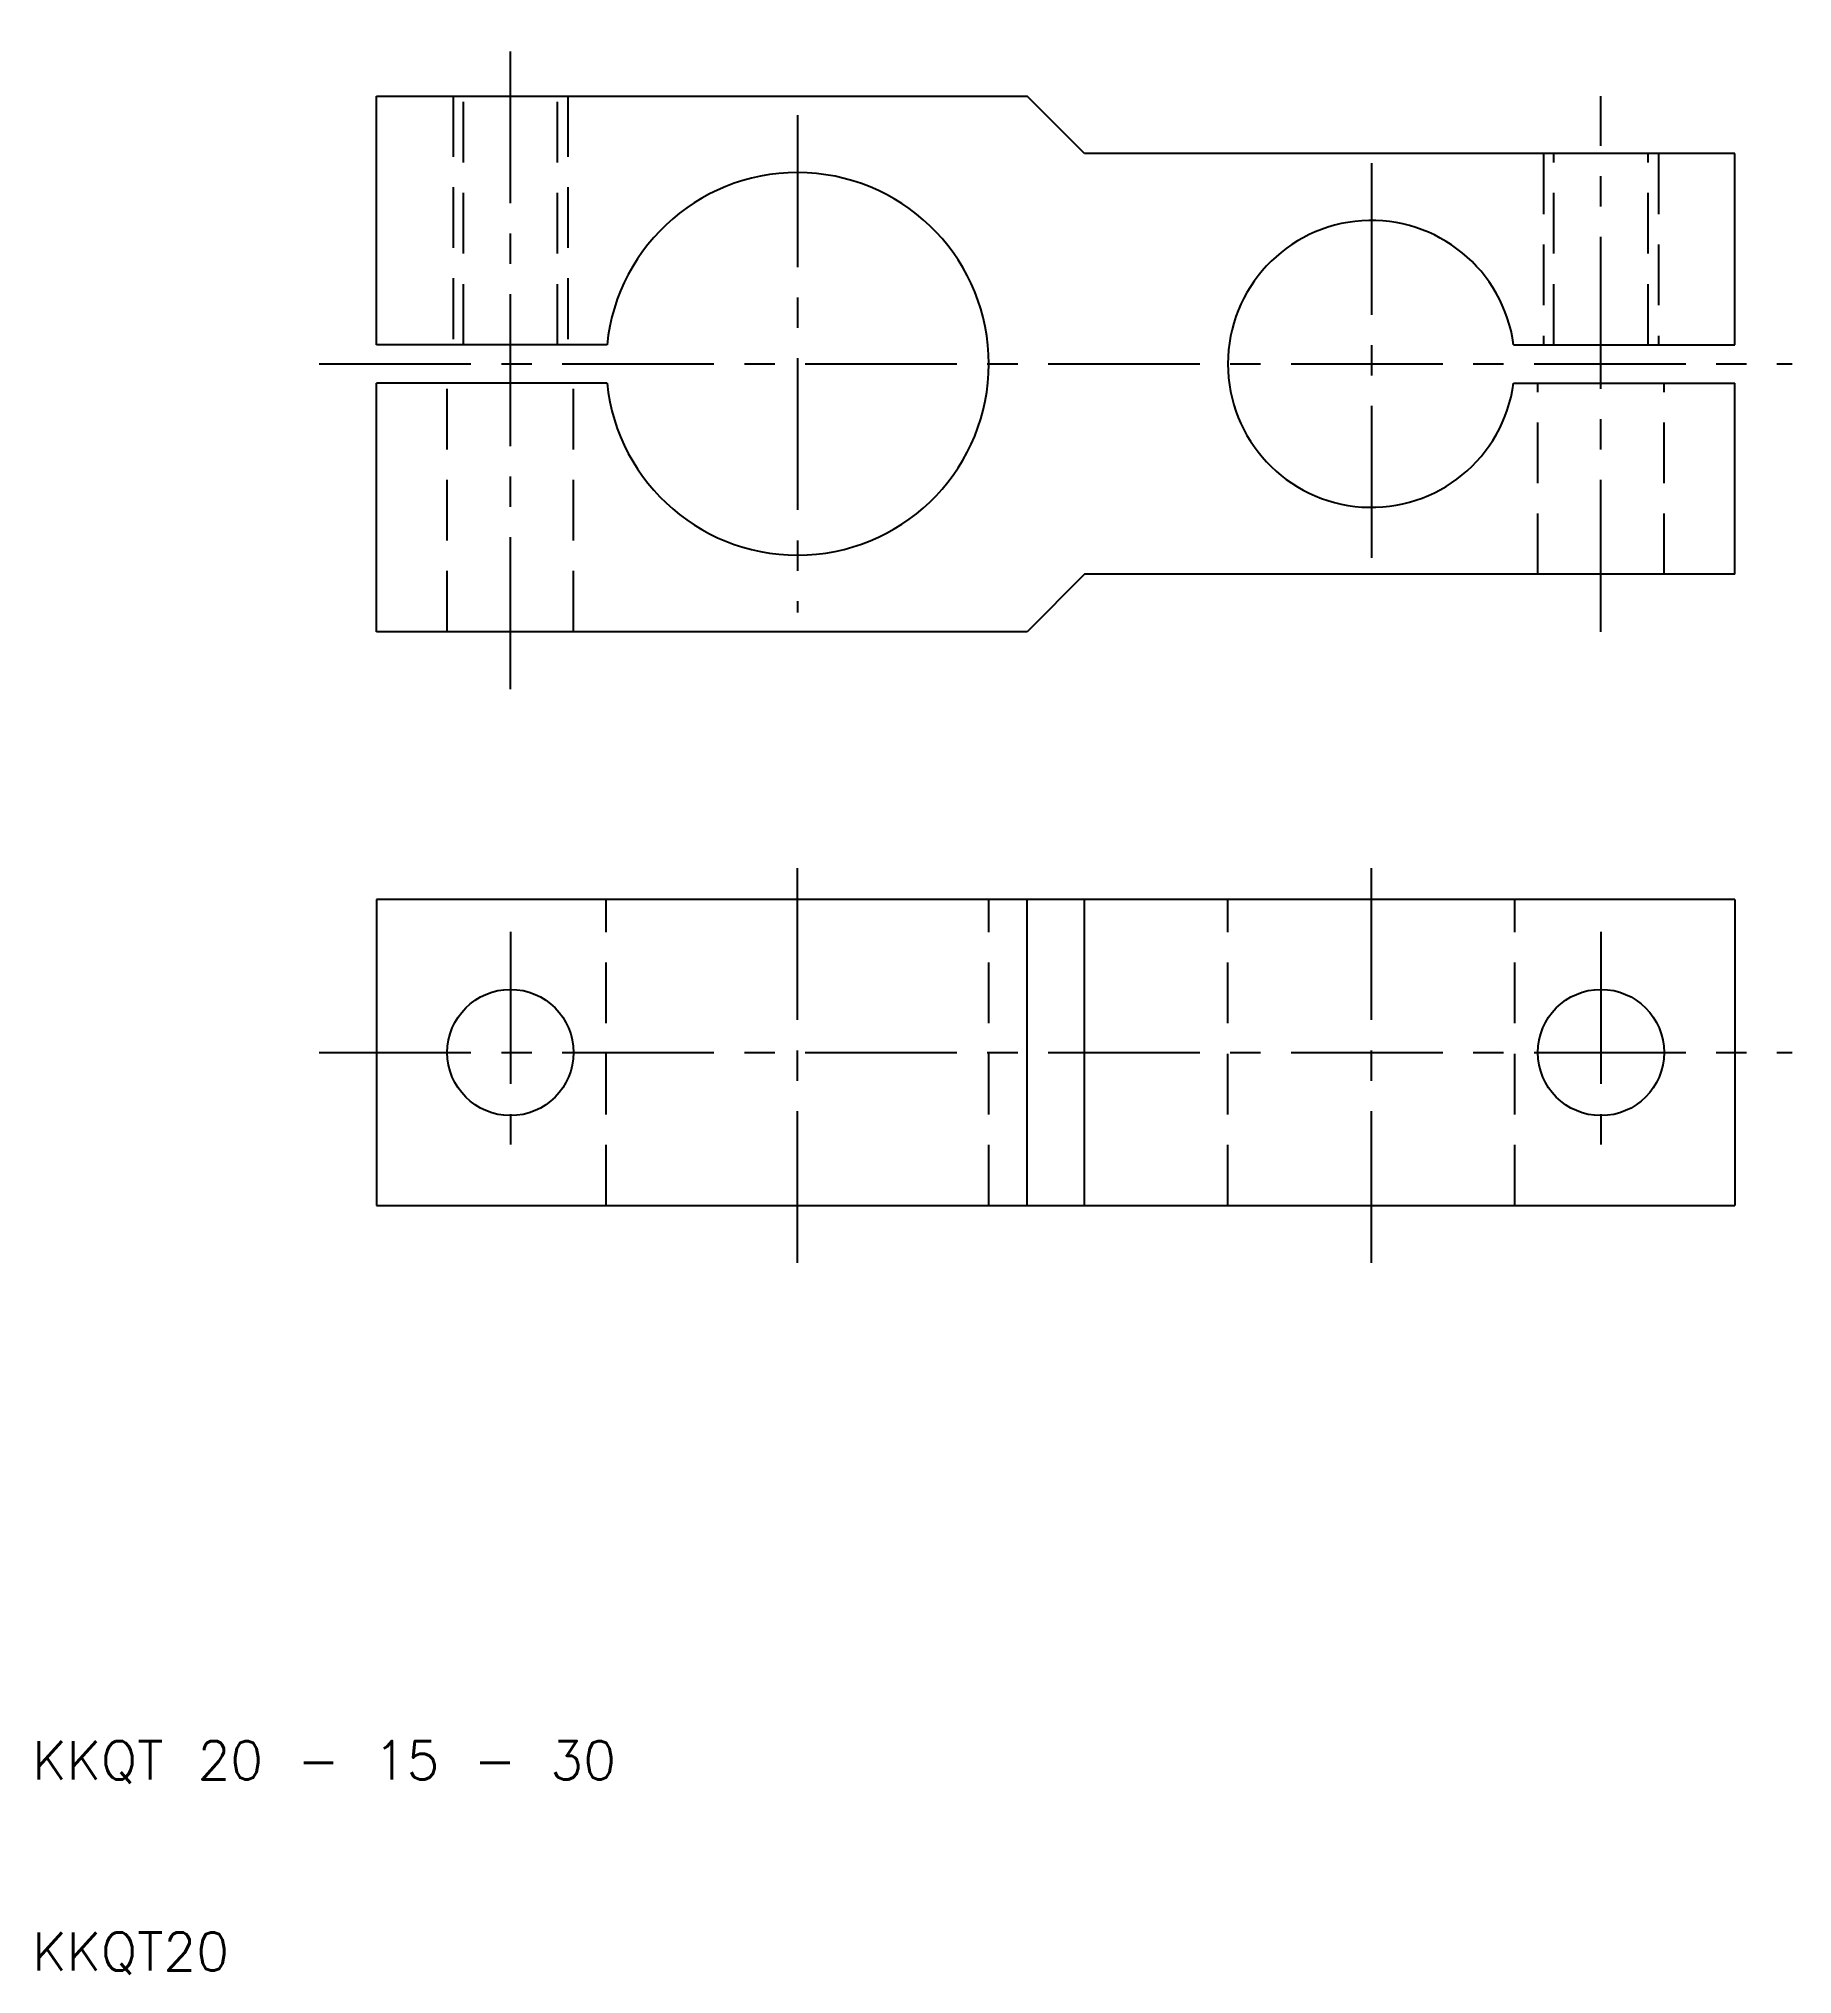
# Model space of a CAD drawing. Extents: x 10 to 102, y 10 to 111.
import ezdxf

# ---------------------------------------------------------------- set-up
doc = ezdxf.new("R2010")
doc.units = 0
doc.header["$LTSCALE"] = 0.25
doc.linetypes.add('CENTER', pattern=[50.8, 31.75, -6.35, 6.35, -6.35])
doc.linetypes.add('DASHED', pattern=[19.05, 12.7, -6.35])
doc.layers.get('0').update_dxf_attribs({"linetype": 'CONTINUOUS'})
doc.layers.add('CENTER', color=1, linetype='CENTER')
doc.styles.get("Standard").update_dxf_attribs({"font": 'txt.shx', "bigfont": 'extfont.shx'})

msp = doc.modelspace()

# ---------------------------------------------------------------- linework, layer by layer
for p, q in [((28, 95), (28, 108)), ((28, 108), (62, 108)), ((65, 105), (62, 108)), ((99, 105), (65, 105)), ((99, 95), (99, 105)), ((40.05, 95), (28, 95)), ((87.43, 95), (99, 95)), ((40.05, 93), (28, 93)), ((28, 80), (28, 93)), ((87.43, 93), (99, 93)), ((99, 83), (99, 93)), ((65, 83), (62, 80)), ((99, 83), (65, 83)), ((62, 80), (28, 80)), ((99, 66), (28, 66)), ((28, 66), (28, 50)), ((62, 50), (62, 66)), ((65, 50), (65, 66)), ((99, 66), (99, 50)), ((28, 50), (99, 50))]:
    msp.add_line(p, q)
at = {"color": 3, "linetype": 'DASHED'}
for p, q in [((32, 108), (32, 95)), ((32.54, 95), (32.54, 108)), ((37.46, 95), (37.46, 108)), ((38, 108), (38, 95)), ((89, 105), (89, 95)), ((89.54, 95), (89.54, 105)), ((94.46, 95), (94.46, 105)), ((95, 105), (95, 95)), ((31.7, 80), (31.7, 93)), ((38.3, 80), (38.3, 93)), ((88.7, 83), (88.7, 93)), ((95.3, 83), (95.3, 93)), ((40, 50), (40, 66)), ((60, 50), (60, 66)), ((72.5, 50), (72.5, 66)), ((87.5, 50), (87.5, 66))]:
    msp.add_line(p, q, dxfattribs=at)
for centre in [(35, 58), (92, 58)]:
    msp.add_circle(centre, 3.3)
for centre, radius, start, end in [((50, 94), 10, 185.7392, 174.2608), ((80, 94), 7.5, 7.6623, 352.3377)]:
    msp.add_arc(centre, radius, start, end)
at = {"layer": 'CENTER', "color": 1, "linetype": 'CENTER'}
for p, q in [((35, 77), (35, 111)), ((92, 80), (92, 108)), ((50, 107), (50, 81)), ((80, 104.5), (80, 83.5)), ((25, 94), (102, 94)), ((50, 47), (50, 69)), ((80, 47), (80, 69)), ((35, 64.3), (35, 51.7)), ((92, 64.3), (92, 51.7)), ((25, 58), (102, 58))]:
    msp.add_line(p, q, dxfattribs=at)

# ---------------------------------------------------------------- texts
for s, p in [('KKQT 20 - 15 - 30', (10, 20)), ('KKQT20', (10, 10))]:
    msp.add_text(s, height=2).set_placement(p)

doc.saveas('drawing.dxf')
